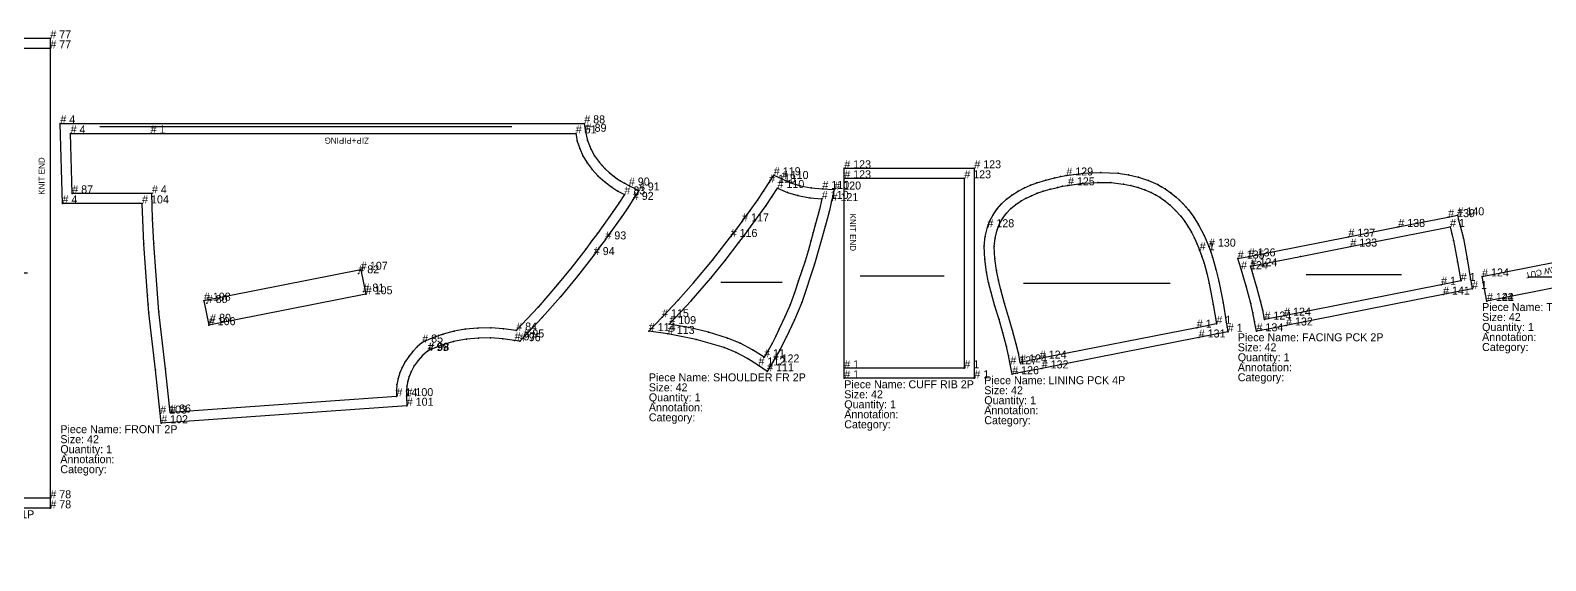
# Model space of a CAD drawing. Extents: x -10 to 5914, y -457 to 413.
# Drawn here: x 1477 to 2992, y -287 to 243 of the extents above; entities that cross this region are included whole.
import ezdxf

# ---------------------------------------------------------------- set-up
doc = ezdxf.new("R2010")
doc.units = 0

# ---------------------------------------------------------------- blocks, each defined once
blk = doc.blocks.new('RIB_COLLAR_1P-S_42')
at = {"layer": '1'}
blk.add_lwpolyline([(-27.808, -80.478), (-27.808, -80.4777), (-27.808, 16.425), (-27.808, 154.522), (132.192, 154.522), (132.192, -315.478), (-27.808, -315.478), (-27.808, -177.381)], close=True, dxfattribs=at)
at = {"layer": '14'}
blk.add_lwpolyline([(-17.808, -80.478), (-17.808, 16.539), (-17.808, 144.522), (132.192, 144.522), (132.192, -305.478), (-17.808, -305.478), (-17.808, -177.495)], close=True, dxfattribs=at)
at = {"layer": '2'}
for p in [(-27.808, 154.522), (132.192, 154.522), (-17.808, 144.522), (132.192, 144.522), (-27.808, -80.4777), (-27.808, -80.478), (-17.808, -80.478), (-27.808, -315.478), (-17.808, -305.478), (132.192, -305.478), (132.192, -315.478)]:
    blk.add_point(p, dxfattribs=at)
at = {"layer": '3'}
for p in [(-27.808, 16.425), (-17.808, 16.539), (-27.808, -177.381), (-17.808, -177.495)]:
    blk.add_point(p, dxfattribs=at)
at = {"layer": '4'}
for p in [(-27.808, 16.425, 10), (-27.808, -80.4777, 10), (-27.808, -177.381, 10)]:
    blk.add_point(p, dxfattribs=at)
at = {"layer": '7'}
blk.add_line((-1.532, -80.085), (109.412, -80.085), dxfattribs=at)
at = {"layer": '1'}
for s, p in [('# 77', (-27.808, 154.522)), ('# 77', (132.192, 154.522)), ('# 76', (-27.808, 16.425)), ('# 2', (-27.808, -80.4777)), ('# 1', (-27.808, -80.478)), ('# 79', (-27.808, -177.381)), ('# 78', (-27.808, -315.478)), ('Piece Name: RIB COLLAR 1P', (-27.8081, -325.478)), ('# 78', (132.192, -315.478)), ('Size: 42', (-27.8081, -335.478)), ('Annotation: ', (-27.8081, -355.478)), ('Quantity: 1', (-27.8081, -345.478)), ('Category: ', (-27.8081, -365.478))]:
    blk.add_text(s, height=8, dxfattribs=at).set_placement(p)
at = {"layer": '14'}
for s, p in [('# 77', (-17.808, 144.522)), ('# 77', (132.192, 144.522)), ('# 76', (-17.808, 16.539)), ('# 1', (-17.808, -80.478)), ('# 79', (-17.808, -177.495)), ('# 78', (-17.808, -305.478)), ('# 78', (132.192, -305.478))]:
    blk.add_text(s, height=8, dxfattribs=at).set_placement(p)
at = {"layer": '19'}
blk.add_text('KNIT END', height=6, rotation=90, dxfattribs=at).set_placement((126.4136, -1.9807))
at = {"layer": '2'}
for s, p in [('# 77', (-27.808, 154.522)), ('# 77', (-17.808, 144.522)), ('# 77', (132.192, 154.522)), ('# 77', (132.192, 144.522)), ('# 2', (-27.808, -80.4777)), ('# 1', (-27.808, -80.478)), ('# 1', (-17.808, -80.478)), ('# 78', (-17.808, -305.478)), ('# 78', (132.192, -305.478)), ('# 78', (-27.808, -315.478)), ('# 78', (132.192, -315.478))]:
    blk.add_text(s, height=8, dxfattribs=at).set_placement(p)
at = {"layer": '3'}
for s, p in [('# 76', (-27.808, 16.425)), ('# 76', (-17.808, 16.539)), ('# 79', (-27.808, -177.381)), ('# 79', (-17.808, -177.495))]:
    blk.add_text(s, height=8, dxfattribs=at).set_placement(p)
at = {"layer": '4'}
for s, p in [('# 76', (-27.808, 16.425)), ('# 2', (-27.808, -80.4777)), ('# 79', (-27.808, -177.381))]:
    blk.add_text(s, height=8, dxfattribs=at).set_placement(p)
blk = doc.blocks.new('FRONT_2P-S_42')
at = {"layer": '1'}
blk.add_lwpolyline([(-507.859, 381.236), (16.022, 381.235), (17.4, 372.857), (19.296, 364.183), (22.447, 355.858), (26.372, 348.719), (31.119, 342.072), (33.791, 338.972), (36.622, 336.017), (41.242, 331.94), (46.042, 328.083), (49.013, 325.914), (52.049, 323.853), (56.277, 321.356), (60.635, 319.113), (70.609, 314.143), (64.592, 304.763), (58.85, 295.817), (52.901, 287.014), (37.26, 265.339), (37.176, 265.227), (31.406, 257.438), (25.552, 249.536), (25.5519, 249.5359), (9.155, 228.48), (-7.788, 207.878), (-25.98, 187.24), (-44.796, 167.183), (-48.416, 163.416), (-53.575, 164.235), (-65.561, 165.911), (-77.635, 166.676), (-89.733, 166.521), (-101.79, 165.444), (-114.843, 163.01), (-127.568, 159.197), (-139.781, 153.986), (-140.583, 153.588), (-145.576, 149.147), (-150.03, 144.173), (-153.892, 138.726), (-157.105, 132.891), (-159.016, 128.235), (-160.459, 123.432), (-161.403, 118.506), (-161.815, 113.508), (-161.76, 108.497), (-161.46, 98.891), (-406.995, 81.434), (-407.988, 91.072), (-412.62, 134.716), (-419.331, 191.846), (-420.08, 200.514), (-420.828, 209.181), (-424.457, 260.766), (-426.098, 301.236), (-505.695, 301.236)], close=True, dxfattribs=at)
at = {"layer": '13'}
for p in [(-209.87, 231.281), (-204.773, 213.039), (-361.436, 201.554), (-358.028, 182.817)]:
    blk.add_point(p, dxfattribs=at)
at = {"layer": '14'}
blk.add_lwpolyline([(-497.585, 371.236), (-417.61, 371.236), (7.532, 371.235), (9.089, 363.558), (11.49, 356.102), (14.705, 348.959), (18.996, 341.73), (24.012, 334.985), (29.699, 328.795), (36.469, 322.885), (43.633, 317.46), (49.746, 313.541), (56.175, 310.163), (50.53, 301.363), (44.676, 292.701), (29.207, 271.268), (23.38, 263.402), (17.552, 255.535), (3.677, 237.628), (-10.619, 220.054), (-30.139, 197.508), (-52.008, 174.111), (-64.705, 175.879), (-77.499, 176.68), (-90.318, 176.507), (-103.086, 175.362), (-114.206, 173.446), (-125.12, 170.578), (-135.745, 166.777), (-146.001, 162.074), (-150.925, 157.899), (-155.437, 153.282), (-159.499, 148.265), (-163.074, 142.89), (-166.132, 137.205), (-168.426, 131.689), (-170.15, 125.97), (-171.286, 120.107), (-171.823, 114.158), (-171.755, 108.185), (-398.04, 92.096), (-402.686, 135.859), (-409.384, 192.872), (-414.471, 261.294), (-415.656, 286.255), (-416.299, 311.236), (-495.961, 311.236)], close=True, dxfattribs=at)
at = {"layer": '2'}
for p in [(-507.859, 381.236), (16.022, 381.235), (-497.585, 371.236), (7.532, 371.235), (-495.961, 311.236), (-416.299, 311.236), (56.175, 310.163), (70.609, 314.143), (-505.695, 301.236), (-426.098, 301.236), (25.5519, 249.5359), (25.552, 249.536), (-207.312, 234.861), (-207.312, 234.8609), (-364.297, 203.946), (-364.297, 203.9459), (-202.482, 210.3321), (-202.482, 210.332), (-359.467, 179.4181), (-359.467, 179.418), (-52.008, 174.111), (-140.583, 153.588), (-48.416, 163.416), (-171.755, 108.185), (-398.04, 92.096), (-161.46, 98.891), (-406.995, 81.434)]:
    blk.add_point(p, dxfattribs=at)
at = {"layer": '3'}
for p in [(-417.61, 371.236), (17.4, 372.857), (19.296, 364.183), (9.089, 363.558), (11.49, 356.102), (14.705, 348.959), (22.447, 355.858), (26.372, 348.719), (18.996, 341.73), (24.012, 334.985), (31.119, 342.072), (33.791, 338.972), (36.622, 336.017), (29.699, 328.795), (36.469, 322.885), (41.242, 331.94), (46.042, 328.083), (49.013, 325.914), (52.049, 323.853), (56.277, 321.356), (60.635, 319.113), (43.633, 317.46), (49.746, 313.541), (64.592, 304.763), (44.676, 292.701), (50.53, 301.363), (58.85, 295.817), (-415.656, 286.255), (52.901, 287.014), (-424.457, 260.766), (-414.471, 261.294), (23.38, 263.402), (29.207, 271.268), (37.176, 265.227), (37.26, 265.339), (17.552, 255.535), (31.406, 257.438), (3.677, 237.628), (9.155, 228.48), (-10.619, 220.054), (-420.828, 209.181), (-420.08, 200.514), (-30.139, 197.508), (-7.788, 207.878), (-419.331, 191.846), (-409.384, 192.872), (-25.98, 187.24), (-135.745, 166.777), (-125.12, 170.578), (-114.206, 173.446), (-103.086, 175.362), (-90.318, 176.507), (-77.635, 166.676), (-77.499, 176.68), (-64.705, 175.879), (-44.796, 167.183), (-155.437, 153.282), (-150.925, 157.899), (-146.001, 162.074), (-139.781, 153.986), (-127.568, 159.197), (-114.843, 163.01), (-101.79, 165.444), (-89.733, 166.521), (-65.561, 165.911), (-53.575, 164.235), (-166.132, 137.205), (-163.074, 142.89), (-159.499, 148.265), (-153.892, 138.726), (-150.03, 144.173), (-145.576, 149.147), (-412.62, 134.716), (-402.686, 135.859), (-170.15, 125.97), (-168.426, 131.689), (-160.459, 123.432), (-159.016, 128.235), (-157.105, 132.891), (-171.823, 114.158), (-171.286, 120.107), (-161.815, 113.508), (-161.76, 108.497), (-161.403, 118.506), (-407.988, 91.072)]:
    blk.add_point(p, dxfattribs=at)
at = {"layer": '4'}
for p in [(37.176, 265.227, 10), (25.5519, 249.5359, 10), (-139.781, 153.986, 10)]:
    blk.add_point(p, dxfattribs=at)
at = {"layer": '7'}
blk.add_line((-468.411, 378.236), (-56.295, 378.236), dxfattribs=at)
at = {"layer": '8'}
for points in [[(-207.312, 234.861), (-364.297, 203.946)], [(-207.312, 234.8609), (-202.482, 210.3321)], [(-364.297, 203.9459), (-359.467, 179.4181)], [(-202.482, 210.332), (-359.467, 179.418)]]:
    blk.add_lwpolyline(points, dxfattribs=at)
at = {"layer": '1'}
for s, p in [('# 4', (-507.859, 381.236)), ('# 88', (16.022, 381.235)), ('# 89', (17.4, 372.857)), ('# 90', (60.635, 319.113)), ('# 91', (70.609, 314.143)), ('# 4', (-505.695, 301.236)), ('# 104', (-426.098, 301.236)), ('# 92', (64.592, 304.763)), ('# 93', (37.176, 265.227)), ('# 94', (25.5519, 249.5359)), ('# 97', (-53.575, 164.235)), ('# 96', (-48.416, 163.416)), ('# 95', (-44.796, 167.183)), ('# 99', (-140.583, 153.588)), ('# 98', (-139.781, 153.986)), ('# 100', (-161.76, 108.497)), ('# 101', (-161.46, 98.891)), ('# 103', (-407.988, 91.072)), ('Piece Name: FRONT 2P', (-507.8587, 71.4306)), ('# 102', (-406.995, 81.434)), ('Size: 42', (-507.8587, 61.4306)), ('Annotation: ', (-507.8587, 41.4306)), ('Quantity: 1', (-507.8587, 51.4306)), ('Category: ', (-507.8587, 31.4306))]:
    blk.add_text(s, height=8, dxfattribs=at).set_placement(p)
at = {"layer": '13'}
for s, p in [('# 82', (-209.87, 231.281)), ('# 81', (-204.773, 213.039)), ('# 80', (-361.436, 201.554)), ('# 80', (-358.028, 182.817))]:
    blk.add_text(s, height=8, dxfattribs=at).set_placement(p)
at = {"layer": '14'}
for s, p in [('# 4', (-497.585, 371.236)), ('# 1', (-417.61, 371.236)), ('# 51', (7.532, 371.235)), ('# 87', (-495.961, 311.236)), ('# 4', (-416.299, 311.236)), ('# 83', (56.175, 310.163)), ('# 84', (-52.008, 174.111)), ('# 85', (-146.001, 162.074)), ('# 14', (-171.755, 108.185)), ('# 86', (-398.04, 92.096))]:
    blk.add_text(s, height=8, dxfattribs=at).set_placement(p)
at = {"layer": '19'}
blk.add_text('ZIP+PIPING', height=6, rotation=179.9996, dxfattribs=at).set_placement((-199.3074, 366.9897))
at = {"layer": '2'}
for s, p in [('# 4', (-507.859, 381.236)), ('# 4', (-497.585, 371.236)), ('# 51', (7.532, 371.235)), ('# 88', (16.022, 381.235)), ('# 87', (-495.961, 311.236)), ('# 4', (-416.299, 311.236)), ('# 83', (56.175, 310.163)), ('# 91', (70.609, 314.143)), ('# 4', (-505.695, 301.236)), ('# 104', (-426.098, 301.236)), ('# 94', (25.5519, 249.5359)), ('# 107', (-207.312, 234.861)), ('# 107', (-207.312, 234.8609)), ('# 105', (-202.482, 210.3321)), ('# 105', (-202.482, 210.332)), ('# 108', (-364.297, 203.946)), ('# 108', (-364.297, 203.9459)), ('# 106', (-359.467, 179.4181)), ('# 106', (-359.467, 179.418)), ('# 84', (-52.008, 174.111)), ('# 96', (-48.416, 163.416)), ('# 99', (-140.583, 153.588)), ('# 14', (-171.755, 108.185)), ('# 101', (-161.46, 98.891)), ('# 86', (-398.04, 92.096)), ('# 102', (-406.995, 81.434))]:
    blk.add_text(s, height=8, dxfattribs=at).set_placement(p)
at = {"layer": '3'}
for s, p in [('# 1', (-417.61, 371.236)), ('# 89', (17.4, 372.857)), ('# 90', (60.635, 319.113)), ('# 92', (64.592, 304.763)), ('# 93', (37.176, 265.227)), ('# 85', (-146.001, 162.074)), ('# 97', (-53.575, 164.235)), ('# 95', (-44.796, 167.183)), ('# 98', (-139.781, 153.986)), ('# 100', (-161.76, 108.497)), ('# 103', (-407.988, 91.072))]:
    blk.add_text(s, height=8, dxfattribs=at).set_placement(p)
at = {"layer": '4'}
for s, p in [('# 93', (37.176, 265.227)), ('# 94', (25.5519, 249.5359)), ('# 98', (-139.781, 153.986))]:
    blk.add_text(s, height=8, dxfattribs=at).set_placement(p)
at = {"layer": '8'}
for s, p in [('# 107', (-207.312, 234.861)), ('# 107', (-207.312, 234.8609)), ('# 105', (-202.482, 210.3321)), ('# 105', (-202.482, 210.332)), ('# 108', (-364.297, 203.946)), ('# 108', (-364.297, 203.9459)), ('# 106', (-359.467, 179.4181)), ('# 106', (-359.467, 179.418))]:
    blk.add_text(s, height=8, dxfattribs=at).set_placement(p)
blk = doc.blocks.new('SHOULDER_FR_2P-S_42')
at = {"layer": '1'}
blk.add_lwpolyline([(45.779, 126.833), (37.138, 132.784), (26.25, 139.803), (14.754, 145.773), (2.751, 150.635), (-25.047, 158.819), (-53.511, 164.228), (-72.476, 167.115), (-59.249, 181.009), (-43.325, 197.931), (-27.825, 215.237), (-8.898, 237.946), (9.312, 261.226), (9.561, 261.55), (15.354, 269.389), (20.798, 276.756), (21.147, 277.229), (28.909, 287.733), (36.451, 298.393), (42.207, 306.914), (47.756, 315.567), (52.502, 322.967), (60.449, 319.208), (69.486, 315.236), (78.912, 312.336), (89.913, 310.257), (101.058, 309.327), (112.925, 308.635), (110.212, 297.061), (107.723, 286.45), (103.88, 271.756), (93.283, 234.172), (80.333, 195.756), (73.198, 178.323), (65.248, 161.264), (58.653, 148.298), (51.308, 135.751)], close=True, dxfattribs=at)
at = {"layer": '14'}
blk.add_lwpolyline([(42.809, 141.02), (31.177, 148.507), (18.897, 154.874), (6.076, 160.067), (-12.969, 165.999), (-32.356, 170.688), (-52.006, 174.114), (-30.138, 197.512), (-10.617, 220.058), (3.678, 237.632), (17.553, 255.539), (23.38, 263.405), (29.208, 271.272), (44.677, 292.705), (50.53, 301.368), (56.174, 310.168), (66.13, 305.807), (76.522, 302.622), (88.414, 300.362), (100.476, 299.344), (98.017, 288.857), (94.221, 274.346), (91.862, 265.658), (89.503, 256.969), (86.721, 247.036), (83.74, 237.16), (80.563, 227.345), (77.19, 217.596), (73.197, 205.402), (68.696, 193.386), (63.565, 181.247), (57.942, 169.328), (54.475, 161.924), (50.749, 154.648), (46.904, 147.761)], close=True, dxfattribs=at)
at = {"layer": '2'}
for p in [(52.502, 322.967), (56.174, 310.168), (112.925, 308.635), (100.476, 299.344), (-72.476, 167.115), (-52.006, 174.114), (42.809, 141.02), (45.779, 126.833)]:
    blk.add_point(p, dxfattribs=at)
at = {"layer": '3'}
for p in [(60.449, 319.208), (42.207, 306.914), (47.756, 315.567), (66.13, 305.807), (69.486, 315.236), (78.912, 312.336), (89.913, 310.257), (101.058, 309.327), (36.451, 298.393), (44.677, 292.705), (50.53, 301.368), (76.522, 302.622), (88.414, 300.362), (98.017, 288.857), (110.212, 297.061), (20.798, 276.756), (21.147, 277.229), (28.909, 287.733), (94.221, 274.346), (107.723, 286.45), (9.312, 261.226), (9.561, 261.55), (15.354, 269.389), (23.38, 263.405), (29.208, 271.272), (91.862, 265.658), (103.88, 271.756), (17.553, 255.539), (86.721, 247.036), (89.503, 256.969), (-8.898, 237.946), (3.678, 237.632), (80.563, 227.345), (83.74, 237.16), (93.283, 234.172), (-27.825, 215.237), (-10.617, 220.058), (77.19, 217.596), (-43.325, 197.931), (-30.138, 197.512), (73.197, 205.402), (68.696, 193.386), (80.333, 195.756), (-59.249, 181.009), (-32.356, 170.688), (57.942, 169.328), (63.565, 181.247), (73.198, 178.323), (-53.511, 164.228), (-25.047, 158.819), (-12.969, 165.999), (6.076, 160.067), (18.897, 154.874), (50.749, 154.648), (54.475, 161.924), (65.248, 161.264), (2.751, 150.635), (14.754, 145.773), (26.25, 139.803), (31.177, 148.507), (46.904, 147.761), (58.653, 148.298), (37.138, 132.784), (51.308, 135.751)]:
    blk.add_point(p, dxfattribs=at)
at = {"layer": '4'}
for p in [(20.798, 276.756, 10), (9.312, 261.226, 10)]:
    blk.add_point(p, dxfattribs=at)
at = {"layer": '7'}
blk.add_line((-0.365, 215.881), (60.7, 215.881), dxfattribs=at)
at = {"layer": '1'}
for s, p in [('# 118', (47.756, 315.567)), ('# 119', (52.502, 322.967)), ('# 110', (60.449, 319.208)), ('# 110', (101.058, 309.327)), ('# 121', (110.212, 297.061)), ('# 120', (112.925, 308.635)), ('# 117', (20.798, 276.756)), ('# 116', (9.312, 261.226)), ('# 115', (-59.249, 181.009)), ('# 114', (-72.476, 167.115)), ('# 113', (-53.511, 164.228)), ('# 112', (37.138, 132.784)), ('# 122', (51.308, 135.751)), ('Piece Name: SHOULDER FR 2P', (-72.4755, 116.8331)), ('# 111', (45.779, 126.833)), ('Size: 42', (-72.4755, 106.8331)), ('Annotation: ', (-72.4755, 86.8331)), ('Quantity: 1', (-72.4755, 96.8331)), ('Category: ', (-72.4755, 76.8331))]:
    blk.add_text(s, height=8, dxfattribs=at).set_placement(p)
at = {"layer": '14'}
for s, p in [('# 110', (56.174, 310.168)), ('# 110', (100.476, 299.344)), ('# 109', (-52.006, 174.114)), ('# 11', (42.809, 141.02))]:
    blk.add_text(s, height=8, dxfattribs=at).set_placement(p)
at = {"layer": '2'}
for s, p in [('# 119', (52.502, 322.967)), ('# 110', (56.174, 310.168)), ('# 110', (100.476, 299.344)), ('# 120', (112.925, 308.635)), ('# 109', (-52.006, 174.114)), ('# 114', (-72.476, 167.115)), ('# 11', (42.809, 141.02)), ('# 111', (45.779, 126.833))]:
    blk.add_text(s, height=8, dxfattribs=at).set_placement(p)
at = {"layer": '3'}
for s, p in [('# 118', (47.756, 315.567)), ('# 110', (60.449, 319.208)), ('# 110', (101.058, 309.327)), ('# 121', (110.212, 297.061)), ('# 117', (20.798, 276.756)), ('# 116', (9.312, 261.226)), ('# 115', (-59.249, 181.009)), ('# 113', (-53.511, 164.228)), ('# 112', (37.138, 132.784)), ('# 122', (51.308, 135.751))]:
    blk.add_text(s, height=8, dxfattribs=at).set_placement(p)
at = {"layer": '4'}
for s, p in [('# 117', (20.798, 276.756)), ('# 116', (9.312, 261.226))]:
    blk.add_text(s, height=8, dxfattribs=at).set_placement(p)
blk = doc.blocks.new('CUFF_RIB_2P-S_42')
at = {"layer": '1'}
blk.add_lwpolyline([(-124.81, 79.746), (5.19, 79.746), (5.19, -130.254), (-124.81, -130.254)], close=True, dxfattribs=at)
at = {"layer": '14'}
blk.add_lwpolyline([(-124.81, 69.746), (-4.81, 69.746), (-4.81, -120.254), (-124.81, -120.254)], close=True, dxfattribs=at)
at = {"layer": '2'}
for p in [(-124.81, 79.746), (5.19, 79.746), (-124.81, 69.746), (-4.81, 69.746), (-124.81, -120.254), (-4.81, -120.254), (-124.81, -130.254), (5.19, -130.254)]:
    blk.add_point(p, dxfattribs=at)
at = {"layer": '7'}
blk.add_line((-108.857, -27.78), (-24.894, -27.78), dxfattribs=at)
at = {"layer": '1'}
for s, p in [('# 123', (-124.81, 79.746)), ('# 123', (5.19, 79.746)), ('# 1', (-124.81, -130.254)), ('Piece Name: CUFF RIB 2P', (-124.81, -140.254)), ('# 1', (5.19, -130.254)), ('Size: 42', (-124.81, -150.254)), ('Annotation: ', (-124.81, -170.254)), ('Quantity: 1', (-124.81, -160.254)), ('Category: ', (-124.81, -180.254))]:
    blk.add_text(s, height=8, dxfattribs=at).set_placement(p)
at = {"layer": '14'}
for s, p in [('# 123', (-124.81, 69.746)), ('# 123', (-4.81, 69.746)), ('# 1', (-124.81, -120.254)), ('# 1', (-4.81, -120.254))]:
    blk.add_text(s, height=8, dxfattribs=at).set_placement(p)
at = {"layer": '19'}
blk.add_text('KNIT END', height=6, rotation=-90, dxfattribs=at).set_placement((-119.1619, 34.4292))
at = {"layer": '2'}
for s, p in [('# 123', (-124.81, 79.746)), ('# 123', (-124.81, 69.746)), ('# 123', (-4.81, 69.746)), ('# 123', (5.19, 79.746)), ('# 1', (-124.81, -120.254)), ('# 1', (-4.81, -120.254)), ('# 1', (-124.81, -130.254)), ('# 1', (5.19, -130.254))]:
    blk.add_text(s, height=8, dxfattribs=at).set_placement(p)
blk = doc.blocks.new('LINING_PCK_4P-S_42')
at = {"layer": '1'}
blk.add_lwpolyline([(-385.097, 153.987), (-386.98, 163.871), (-388.693, 172.865), (-390.749, 181.785), (-394.315, 195.229), (-398.224, 208.574), (-402.339, 222.09), (-406.136, 235.696), (-408.646, 245.799), (-410.814, 255.977), (-412.578, 268.93), (-413.015, 281.986), (-412.132, 291.606), (-409.86, 300.981), (-407.326, 307.421), (-404.1, 313.536), (-400.24, 319.269), (-395.84, 324.437), (-390.913, 329.1), (-385.511, 333.199), (-379.273, 336.958), (-372.826, 340.333), (-366.651, 343.039), (-360.348, 345.406), (-351.425, 348.103), (-342.412, 350.451), (-336.727, 351.702), (-331.006, 352.733), (-313.777, 354.983), (-296.429, 355.83), (-279.104, 354.971), (-268.824, 353.479), (-258.735, 351.101), (-248.9, 347.826), (-239.448, 343.587), (-235.678, 341.498), (-232.018, 339.262), (-226.439, 335.338), (-221.112, 331.112), (-217.728, 327.958), (-214.483, 324.687), (-211.572, 321.537), (-208.779, 318.306), (-203.413, 311.141), (-198.717, 303.538), (-193.11, 292.74), (-188.375, 281.544), (-186.464, 276.349), (-184.696, 271.108), (-181.335, 259.099), (-178.345, 246.997), (-174.233, 225.331), (-171.048, 205.945), (-170.297, 201.19), (-169.547, 196.435), (-198.616, 190.711), (-198.6161, 190.711), (-355.601, 159.795), (-355.6013, 159.795), (-375.224, 155.931), (-380.161, 154.959)], close=True, dxfattribs=at)
at = {"layer": '14'}
blk.add_lwpolyline([(-377.157, 165.742), (-378.921, 175.005), (-381.042, 184.191), (-384.666, 197.863), (-388.642, 211.437), (-392.712, 224.797), (-396.467, 238.248), (-398.866, 247.885), (-400.946, 257.596), (-402.603, 269.621), (-403.017, 281.752), (-402.249, 290.093), (-400.247, 298.227), (-397.772, 304.23), (-394.593, 309.891), (-390.757, 315.129), (-386.341, 319.784), (-381.392, 323.866), (-375.982, 327.317), (-371.05, 330.053), (-365.958, 332.48), (-360.035, 334.89), (-353.99, 336.975), (-346.994, 338.967), (-339.945, 340.76), (-334.672, 341.916), (-329.358, 342.869), (-314.398, 344.902), (-299.329, 345.823), (-286.555, 345.573), (-273.851, 344.209), (-266.46, 342.776), (-259.188, 340.828), (-252.618, 338.543), (-246.24, 335.767), (-241.818, 333.524), (-237.579, 330.951), (-232.348, 327.272), (-227.342, 323.29), (-221.716, 317.782), (-216.469, 311.913), (-212.595, 306.871), (-209.15, 301.528), (-205.906, 295.924), (-202.936, 290.169), (-200.175, 284.131), (-197.7, 277.97), (-195.361, 271.571), (-193.319, 265.071), (-190.55, 254.935), (-188.083, 244.722), (-184.08, 223.587), (-180.925, 204.386), (-200.548, 200.522), (-357.533, 169.607)], close=True, dxfattribs=at)
at = {"layer": '2'}
for p in [(-180.925, 204.386), (-198.6161, 190.711), (-198.616, 190.711), (-169.547, 196.435), (-385.097, 153.987), (-377.157, 165.742), (-355.6013, 159.795), (-355.601, 159.795)]:
    blk.add_point(p, dxfattribs=at)
at = {"layer": '3'}
for p in [(-342.412, 350.451), (-336.727, 351.702), (-331.006, 352.733), (-313.777, 354.983), (-296.429, 355.83), (-279.104, 354.971), (-268.824, 353.479), (-258.735, 351.101), (-379.273, 336.958), (-372.826, 340.333), (-366.651, 343.039), (-360.348, 345.406), (-360.035, 334.89), (-353.99, 336.975), (-351.425, 348.103), (-346.994, 338.967), (-339.945, 340.76), (-334.672, 341.916), (-329.358, 342.869), (-314.398, 344.902), (-299.329, 345.823), (-286.555, 345.573), (-273.851, 344.209), (-266.46, 342.776), (-259.188, 340.828), (-252.618, 338.543), (-248.9, 347.826), (-246.24, 335.767), (-241.818, 333.524), (-239.448, 343.587), (-235.678, 341.498), (-232.018, 339.262), (-226.439, 335.338), (-400.24, 319.269), (-395.84, 324.437), (-390.913, 329.1), (-386.341, 319.784), (-385.511, 333.199), (-381.392, 323.866), (-375.982, 327.317), (-371.05, 330.053), (-365.958, 332.48), (-237.579, 330.951), (-232.348, 327.272), (-227.342, 323.29), (-221.112, 331.112), (-217.728, 327.958), (-214.483, 324.687), (-211.572, 321.537), (-208.779, 318.306), (-407.326, 307.421), (-404.1, 313.536), (-397.772, 304.23), (-394.593, 309.891), (-390.757, 315.129), (-221.716, 317.782), (-216.469, 311.913), (-212.595, 306.871), (-203.413, 311.141), (-198.717, 303.538), (-412.132, 291.606), (-409.86, 300.981), (-402.249, 290.093), (-400.247, 298.227), (-209.15, 301.528), (-205.906, 295.924), (-202.936, 290.169), (-193.11, 292.74), (-413.015, 281.986), (-403.017, 281.752), (-200.175, 284.131), (-197.7, 277.97), (-188.375, 281.544), (-186.464, 276.349), (-412.578, 268.93), (-402.603, 269.621), (-400.946, 257.596), (-195.361, 271.571), (-193.319, 265.071), (-184.696, 271.108), (-181.335, 259.099), (-410.814, 255.977), (-408.646, 245.799), (-398.866, 247.885), (-190.55, 254.935), (-188.083, 244.722), (-178.345, 246.997), (-406.136, 235.696), (-396.467, 238.248), (-402.339, 222.09), (-392.712, 224.797), (-184.08, 223.587), (-174.233, 225.331), (-398.224, 208.574), (-388.642, 211.437), (-384.666, 197.863), (-200.548, 200.522), (-171.048, 205.945), (-170.297, 201.19), (-394.315, 195.229), (-381.042, 184.191), (-390.749, 181.785), (-388.693, 172.865), (-378.921, 175.005), (-357.533, 169.607), (-386.98, 163.871), (-380.161, 154.959), (-375.224, 155.931)]:
    blk.add_point(p, dxfattribs=at)
at = {"layer": '4'}
for p in [(-198.6161, 190.711, 10), (-355.6013, 159.795, 10)]:
    blk.add_point(p, dxfattribs=at)
at = {"layer": '7'}
blk.add_line((-373.758, 244.98), (-227.145, 244.98), dxfattribs=at)
at = {"layer": '1'}
for s, p in [('# 129', (-331.006, 352.733)), ('# 128', (-409.86, 300.981)), ('# 130', (-188.375, 281.544)), ('# 131', (-198.6161, 190.711)), ('# 131', (-198.616, 190.711)), ('# 1', (-169.547, 196.435)), ('# 127', (-386.98, 163.871)), ('# 132', (-355.6013, 159.795)), ('# 132', (-355.601, 159.795)), ('Piece Name: LINING PCK 4P', (-413.017, 143.9866)), ('# 126', (-385.097, 153.987)), ('Size: 42', (-413.017, 133.9866)), ('Annotation: ', (-413.017, 113.9866)), ('Quantity: 1', (-413.017, 123.9866)), ('Category: ', (-413.017, 103.9866))]:
    blk.add_text(s, height=8, dxfattribs=at).set_placement(p)
at = {"layer": '14'}
for s, p in [('# 125', (-329.358, 342.869)), ('# 1', (-197.7, 277.97)), ('# 1', (-180.925, 204.386)), ('# 1', (-200.548, 200.522)), ('# 124', (-377.157, 165.742)), ('# 124', (-357.533, 169.607))]:
    blk.add_text(s, height=8, dxfattribs=at).set_placement(p)
at = {"layer": '2'}
for s, p in [('# 1', (-180.925, 204.386)), ('# 131', (-198.6161, 190.711)), ('# 131', (-198.616, 190.711)), ('# 1', (-169.547, 196.435)), ('# 124', (-377.157, 165.742)), ('# 132', (-355.6013, 159.795)), ('# 132', (-355.601, 159.795)), ('# 126', (-385.097, 153.987))]:
    blk.add_text(s, height=8, dxfattribs=at).set_placement(p)
at = {"layer": '3'}
for s, p in [('# 129', (-331.006, 352.733)), ('# 125', (-329.358, 342.869)), ('# 128', (-409.86, 300.981)), ('# 130', (-188.375, 281.544)), ('# 1', (-197.7, 277.97)), ('# 1', (-200.548, 200.522)), ('# 127', (-386.98, 163.871)), ('# 124', (-357.533, 169.607))]:
    blk.add_text(s, height=8, dxfattribs=at).set_placement(p)
at = {"layer": '4'}
for s, p in [('# 131', (-198.6161, 190.711)), ('# 132', (-355.6013, 159.795))]:
    blk.add_text(s, height=8, dxfattribs=at).set_placement(p)
blk = doc.blocks.new('FACING_PCK_2P-S_42')
at = {"layer": '1'}
blk.add_lwpolyline([(-385.097, 153.987), (-386.039, 158.929), (-386.98, 163.871), (-388.693, 172.867), (-390.75, 181.787), (-395.425, 199.018), (-400.558, 216.116), (-403.844, 226.735), (-392.937, 228.883), (-293.175, 248.529), (-243.33, 258.345), (-193.485, 268.161), (-184.197, 269.99), (-183.029, 265.404), (-181.862, 260.817), (-178.268, 246.635), (-174.416, 226.329), (-171.048, 205.945), (-170.297, 201.19), (-169.547, 196.435), (-198.616, 190.71), (-198.6161, 190.71), (-355.601, 159.795), (-355.6013, 159.795), (-375.224, 155.931), (-380.161, 154.959)], close=True, dxfattribs=at)
at = {"layer": '14'}
blk.add_lwpolyline([(-377.157, 165.742), (-378.921, 175.005), (-381.042, 184.191), (-384.666, 197.863), (-388.642, 211.437), (-389.824, 215.254), (-391.005, 219.072), (-341.123, 228.895), (-291.242, 238.718), (-191.553, 258.35), (-189.818, 251.536), (-188.083, 244.722), (-184.08, 223.587), (-180.925, 204.386), (-200.548, 200.522), (-357.533, 169.607)], close=True, dxfattribs=at)
at = {"layer": '2'}
for p in [(-191.553, 258.35), (-184.197, 269.99), (-403.844, 226.735), (-391.005, 219.072), (-180.925, 204.386), (-198.6161, 190.71), (-198.616, 190.71), (-169.547, 196.435), (-385.097, 153.987), (-377.157, 165.742), (-355.6013, 159.795), (-355.601, 159.795)]:
    blk.add_point(p, dxfattribs=at)
at = {"layer": '3'}
for p in [(-243.33, 258.345), (-193.485, 268.161), (-183.029, 265.404), (-181.862, 260.817), (-293.175, 248.529), (-189.818, 251.536), (-188.083, 244.722), (-178.268, 246.635), (-392.937, 228.883), (-341.123, 228.895), (-291.242, 238.718), (-400.558, 216.116), (-389.824, 215.254), (-184.08, 223.587), (-174.416, 226.329), (-395.425, 199.018), (-388.642, 211.437), (-384.666, 197.863), (-200.548, 200.522), (-171.048, 205.945), (-170.297, 201.19), (-381.042, 184.191), (-390.75, 181.787), (-388.693, 172.867), (-378.921, 175.005), (-357.533, 169.607), (-386.98, 163.871), (-386.039, 158.929), (-380.161, 154.959), (-375.224, 155.931)]:
    blk.add_point(p, dxfattribs=at)
at = {"layer": '4'}
for p in [(-198.6161, 190.71, 10), (-355.6013, 159.795, 10)]:
    blk.add_point(p, dxfattribs=at)
at = {"layer": '7'}
blk.add_line((-335.4, 210.733), (-240.111, 210.733), dxfattribs=at)
at = {"layer": '1'}
for s, p in [('# 139', (-193.485, 268.161)), ('# 140', (-184.197, 269.99)), ('# 138', (-243.33, 258.345)), ('# 137', (-293.175, 248.529)), ('# 135', (-403.844, 226.735)), ('# 136', (-392.937, 228.883)), ('# 124', (-400.558, 216.116)), ('# 141', (-198.6161, 190.71)), ('# 141', (-198.616, 190.71)), ('# 1', (-169.547, 196.435)), ('# 132', (-355.6013, 159.795)), ('# 132', (-355.601, 159.795)), ('Piece Name: FACING PCK 2P', (-403.844, 143.9865)), ('# 134', (-385.097, 153.987)), ('Size: 42', (-403.844, 133.9865)), ('Annotation: ', (-403.844, 113.9865)), ('Quantity: 1', (-403.844, 123.9865)), ('Category: ', (-403.844, 103.9865))]:
    blk.add_text(s, height=8, dxfattribs=at).set_placement(p)
at = {"layer": '14'}
for s, p in [('# 1', (-191.553, 258.35)), ('# 133', (-291.242, 238.718)), ('# 124', (-391.005, 219.072)), ('# 1', (-180.925, 204.386)), ('# 1', (-200.548, 200.522)), ('# 124', (-377.157, 165.742)), ('# 124', (-357.533, 169.607))]:
    blk.add_text(s, height=8, dxfattribs=at).set_placement(p)
at = {"layer": '2'}
for s, p in [('# 140', (-184.197, 269.99)), ('# 1', (-191.553, 258.35)), ('# 135', (-403.844, 226.735)), ('# 124', (-391.005, 219.072)), ('# 1', (-180.925, 204.386)), ('# 141', (-198.6161, 190.71)), ('# 141', (-198.616, 190.71)), ('# 1', (-169.547, 196.435)), ('# 124', (-377.157, 165.742)), ('# 132', (-355.6013, 159.795)), ('# 132', (-355.601, 159.795)), ('# 134', (-385.097, 153.987))]:
    blk.add_text(s, height=8, dxfattribs=at).set_placement(p)
at = {"layer": '3'}
for s, p in [('# 139', (-193.485, 268.161)), ('# 138', (-243.33, 258.345)), ('# 137', (-293.175, 248.529)), ('# 133', (-291.242, 238.718)), ('# 136', (-392.937, 228.883)), ('# 124', (-400.558, 216.116)), ('# 1', (-200.548, 200.522)), ('# 124', (-357.533, 169.607))]:
    blk.add_text(s, height=8, dxfattribs=at).set_placement(p)
at = {"layer": '4'}
for s, p in [('# 141', (-198.6161, 190.71)), ('# 132', (-355.6013, 159.795))]:
    blk.add_text(s, height=8, dxfattribs=at).set_placement(p)
blk = doc.blocks.new('THIN_PCK_4P-S_42')
at = {"layer": '1'}
blk.add_lwpolyline([(-202.4811, 210.334), (-359.466, 179.4181), (-364.2959, 203.947), (-242.5069, 227.931), (-207.311, 234.8619)], close=True, dxfattribs=at)
at = {"layer": '13'}
blk.add_point((-242.028, 224.97), dxfattribs=at)
at = {"layer": '14'}
blk.add_lwpolyline([(-202.481, 210.334), (-359.466, 179.418), (-364.296, 203.947), (-242.507, 227.931), (-207.311, 234.862)], close=True, dxfattribs=at)
at = {"layer": '2'}
for p in [(-207.311, 234.862), (-207.311, 234.8619), (-364.296, 203.947), (-364.2959, 203.947), (-202.4811, 210.334), (-202.481, 210.334), (-359.466, 179.4181), (-359.466, 179.418)]:
    blk.add_point(p, dxfattribs=at)
at = {"layer": '3'}
for p in [(-242.507, 227.931), (-242.5069, 227.931)]:
    blk.add_point(p, dxfattribs=at)
at = {"layer": '7'}
blk.add_line((-318.517, 203.628), (-263.351, 203.628), dxfattribs=at)
at = {"layer": '1'}
for s, p in [('# 1', (-207.311, 234.8619)), ('# 3', (-242.5069, 227.931)), ('# 1', (-202.4811, 210.334)), ('# 124', (-364.2959, 203.947)), ('# 142', (-359.466, 179.4181)), ('Size: 42', (-364.2961, 159.4184)), ('Piece Name: THIN PCK 4P', (-364.2961, 169.4184)), ('Quantity: 1', (-364.2961, 149.4184)), ('Annotation: ', (-364.2961, 139.4184)), ('Category: ', (-364.2961, 129.4184))]:
    blk.add_text(s, height=8, dxfattribs=at).set_placement(p)
at = {"layer": '14'}
for s, p in [('# 1', (-207.311, 234.862)), ('# 1', (-242.507, 227.931)), ('# 1', (-202.481, 210.334)), ('# 124', (-364.296, 203.947)), ('# 124', (-359.466, 179.418))]:
    blk.add_text(s, height=8, dxfattribs=at).set_placement(p)
at = {"layer": '19'}
blk.add_text('ALL RAW CUT', height=6, rotation=-167.9884, dxfattribs=at).set_placement((-268.5664, 219.0463))
at = {"layer": '2'}
for s, p in [('# 1', (-207.311, 234.862)), ('# 1', (-207.311, 234.8619)), ('# 1', (-202.4811, 210.334)), ('# 1', (-202.481, 210.334)), ('# 124', (-364.296, 203.947)), ('# 124', (-364.2959, 203.947)), ('# 142', (-359.466, 179.4181)), ('# 124', (-359.466, 179.418))]:
    blk.add_text(s, height=8, dxfattribs=at).set_placement(p)
at = {"layer": '3'}
for s, p in [('# 1', (-242.507, 227.931)), ('# 3', (-242.5069, 227.931))]:
    blk.add_text(s, height=8, dxfattribs=at).set_placement(p)

msp = doc.modelspace()

# ---------------------------------------------------------------- block references
at = {"layer": '1'}
for name, p in [('RIB_COLLAR_1P-S_42', (1364.5171, 80.478)), ('FRONT_2P-S_42', (2014.5676, -231.3348)), ('SHOULDER_FR_2P-S_42', (2167.6499, -224.8998)), ('CUFF_RIB_2P-S_42', (2415.385, 25.254)), ('LINING_PCK_4P-S_42', (2843.592, -254.9123)), ('FACING_PCK_2P-S_42', (3087.8887, -211.9885)), ('THIN_PCK_4P-S_42', (3292.6375, -207.1404))]:
    msp.add_blockref(name, p, dxfattribs=at)

doc.saveas('drawing.dxf')
